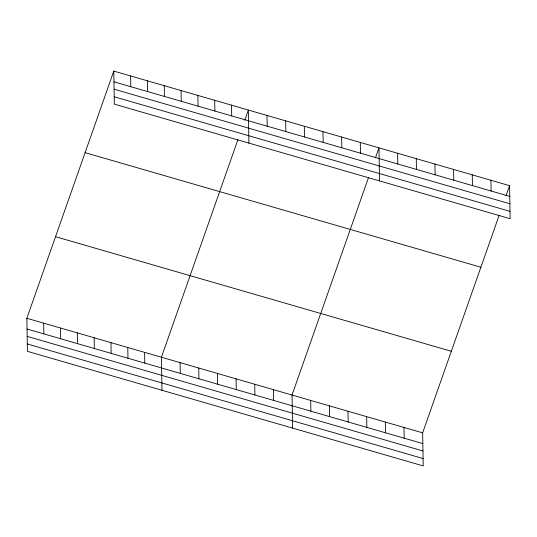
<?xml version="1.0" encoding="UTF-8"?>
<svg xmlns="http://www.w3.org/2000/svg" width="537" height="537" viewBox="0 0 537 537"><rect width="100%" height="100%" fill="white"/><g stroke="black" fill="none" stroke-linecap="round" stroke-linejoin="round"><path stroke-width="0.81" d="M499.188 215.183L422.646 432.849L423.223 465.915L27.427 351.339L26.85 318.28L113.777 71.085L509.573 185.661L510.15 218.72L114.354 104.151L113.777 71.085M237.965 139.56L161.422 357.233L161.999 390.298M244.791 120.14L248.349 110.038L248.926 143.104M368.577 177.371L292.034 395.044L292.611 428.103M375.41 157.952L378.961 147.85L379.538 180.915M506.022 195.757L509.573 185.661M113.965 81.832L509.761 196.408M114.092 89.196L509.888 203.771M114.227 96.781L510.022 211.356M85.088 152.656L480.89 267.231M55.533 236.703L451.335 351.279M26.85 318.28L422.646 432.849M27.038 329.02L422.834 443.596M27.165 336.384L422.961 450.959M27.3 343.975L423.096 458.551M490.912 180.257L491.1 191.004M472.258 174.861L472.439 185.601M453.597 169.457L453.785 180.204M434.936 164.054L435.124 174.8M416.276 158.657L416.464 169.397M403.992 427.452L404.18 438.192M397.622 153.253L397.803 164M385.331 422.048L385.519 432.795M366.67 416.645L366.858 427.392M360.3 142.446L360.488 153.193M348.01 411.248L348.198 421.988M341.639 137.049L341.827 147.789M329.356 405.844L329.543 416.591M322.985 131.646L323.173 142.392M310.695 400.441L310.883 411.188M304.325 126.242L304.513 136.989M285.664 120.845L285.852 131.585M273.373 389.64L273.561 400.387M267.003 115.442L267.191 126.188M254.719 384.237L254.907 394.984M231.528 105.171L231.715 115.918M236.058 378.84L236.246 389.58M214.706 100.305L214.894 111.045M217.398 373.437L217.586 384.183M197.885 95.432L198.072 106.178M198.737 368.033L198.925 378.78M181.063 90.565L181.251 101.305M180.083 362.636L180.271 373.376M164.241 85.692L164.429 96.438M147.42 80.825L147.608 91.572M144.601 352.366L144.789 363.106M130.598 75.952L130.786 86.699M127.779 347.493L127.967 358.239M110.958 342.626L111.146 353.366M94.136 337.753L94.324 348.5M77.315 332.886L77.503 343.633M60.493 328.013L60.681 338.76M43.672 323.146L43.859 333.893"/></g></svg>
